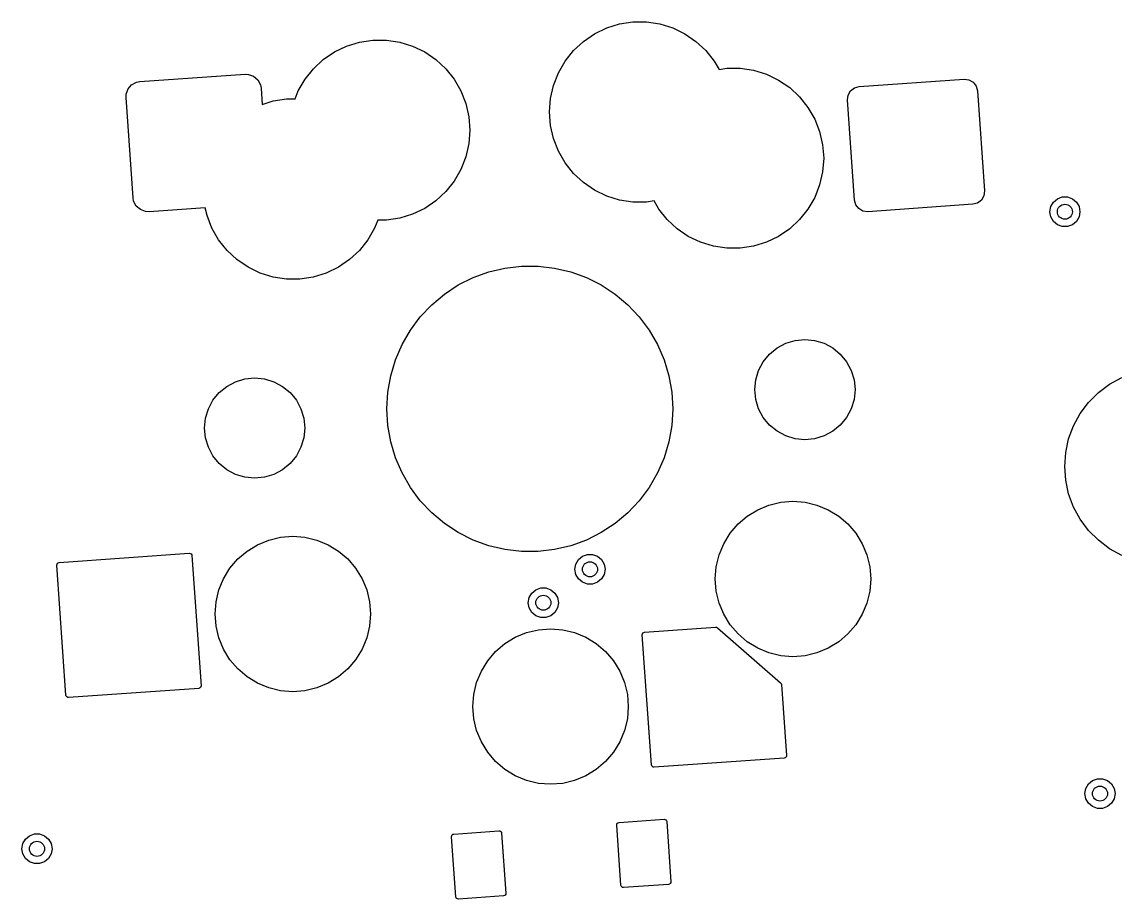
# Model space of a CAD drawing. Extents: x 2.57 to 8.57, y -5.78 to -1.88.
# Drawn here: x 4.088 to 4.949, y -2.892 to -2.204 of the extents above; entities that cross this region are included whole.
import ezdxf

# ---------------------------------------------------------------- set-up
doc = ezdxf.new("R2010")
doc.units = 0
doc.header["$MEASUREMENT"] = 0
doc.layers.add('BLACK', color=7, linetype='CONTINUOUS')

msp = doc.modelspace()

# ---------------------------------------------------------------- linework, layer by layer
at = {"layer": 'BLACK', "linetype": 'CONTINUOUS'}
for p, q in [((4.53759, -2.21333), (4.54713, -2.20874)), ((4.54713, -2.20874), (4.55725, -2.20562)), ((4.55725, -2.20562), (4.56772, -2.20404)), ((4.56772, -2.20404), (4.57832, -2.20404)), ((4.57832, -2.20404), (4.58879, -2.20562)), ((4.58879, -2.20562), (4.59891, -2.20874)), ((4.59891, -2.20874), (4.60845, -2.21333)), ((4.3429, -2.22302), (4.35302, -2.2199)), ((4.35302, -2.2199), (4.3635, -2.21832)), ((4.3635, -2.21832), (4.37409, -2.21832)), ((4.37409, -2.21832), (4.38456, -2.2199)), ((4.38456, -2.2199), (4.39468, -2.22302)), ((4.52107, -2.22651), (4.52884, -2.2193)), ((4.52884, -2.2193), (4.53759, -2.21333)), ((4.60845, -2.21333), (4.6172, -2.2193)), ((4.6172, -2.2193), (4.62497, -2.22651)), ((4.32461, -2.23358), (4.33336, -2.22762)), ((4.33336, -2.22762), (4.3429, -2.22302)), ((4.39468, -2.22302), (4.40423, -2.22762)), ((4.40423, -2.22762), (4.41298, -2.23358)), ((4.51447, -2.23479), (4.52107, -2.22651)), ((4.62497, -2.22651), (4.63157, -2.23479)), ((4.31685, -2.24079), (4.32461, -2.23358)), ((4.41298, -2.23358), (4.42074, -2.24079)), ((4.50917, -2.24396), (4.51447, -2.23479)), ((4.63157, -2.23479), (4.6353, -2.24124)), ((4.18063, -2.25084), (4.26311, -2.24507)), ((4.26311, -2.24507), (4.26583, -2.2452)), ((4.26583, -2.2452), (4.26991, -2.24667)), ((4.31024, -2.24907), (4.31685, -2.24079)), ((4.42074, -2.24079), (4.42735, -2.24907)), ((4.5053, -2.25382), (4.50917, -2.24396)), ((4.6353, -2.24124), (4.6413, -2.24033)), ((4.6413, -2.24033), (4.65189, -2.24033)), ((4.65189, -2.24033), (4.66237, -2.24191)), ((4.66237, -2.24191), (4.67249, -2.24503)), ((4.67249, -2.24503), (4.68203, -2.24963)), ((4.17127, -2.25664), (4.17412, -2.25337)), ((4.17412, -2.25337), (4.17796, -2.25134)), ((4.17796, -2.25134), (4.18063, -2.25084)), ((4.26991, -2.24667), (4.27319, -2.24952)), ((4.27319, -2.24952), (4.27522, -2.25335)), ((4.27522, -2.25335), (4.27572, -2.25603)), ((4.30495, -2.25824), (4.31024, -2.24907)), ((4.42735, -2.24907), (4.43264, -2.25824)), ((4.50294, -2.26414), (4.5053, -2.25382)), ((4.68203, -2.24963), (4.69078, -2.2556)), ((4.74157, -2.25578), (4.74528, -2.25477)), ((4.74528, -2.25477), (4.82775, -2.249)), ((4.82775, -2.249), (4.83156, -2.24949)), ((4.83156, -2.24949), (4.8349, -2.25139)), ((4.8349, -2.25139), (4.83725, -2.25443)), ((4.83725, -2.25443), (4.83826, -2.25813)), ((4.16968, -2.26344), (4.1698, -2.26073)), ((4.17517, -2.34199), (4.16968, -2.26344)), ((4.1698, -2.26073), (4.17127, -2.25664)), ((4.27572, -2.25603), (4.27661, -2.26873)), ((4.30249, -2.2645), (4.30495, -2.25824)), ((4.43264, -2.25824), (4.43651, -2.2681)), ((4.69078, -2.2556), (4.69855, -2.2628)), ((4.69855, -2.2628), (4.70515, -2.27108)), ((4.73614, -2.26527), (4.73663, -2.26146)), ((4.73663, -2.26146), (4.73853, -2.25813)), ((4.73853, -2.25813), (4.74157, -2.25578)), ((4.83826, -2.25813), (4.84375, -2.33668)), ((4.27661, -2.26873), (4.28521, -2.26608)), ((4.28521, -2.26608), (4.29569, -2.2645)), ((4.29569, -2.2645), (4.30249, -2.2645)), ((4.43651, -2.2681), (4.43887, -2.27843)), ((4.50215, -2.27471), (4.50294, -2.26414)), ((4.70515, -2.27108), (4.71044, -2.28025)), ((4.74164, -2.34382), (4.73614, -2.26527)), ((4.43887, -2.27843), (4.43966, -2.28899)), ((4.50294, -2.28527), (4.50215, -2.27471)), ((4.71044, -2.28025), (4.71431, -2.29011)), ((4.43966, -2.28899), (4.43887, -2.29955)), ((4.5053, -2.29559), (4.50294, -2.28527)), ((4.50917, -2.30545), (4.5053, -2.29559)), ((4.71431, -2.29011), (4.71667, -2.30044)), ((4.43887, -2.29955), (4.43651, -2.30988)), ((4.51447, -2.31463), (4.50917, -2.30545)), ((4.71667, -2.30044), (4.71746, -2.311)), ((4.43651, -2.30988), (4.43264, -2.31974)), ((4.52107, -2.32291), (4.51447, -2.31463)), ((4.71746, -2.311), (4.71667, -2.32156)), ((4.43264, -2.31974), (4.42735, -2.32891)), ((4.52884, -2.33011), (4.52107, -2.32291)), ((4.71667, -2.32156), (4.71431, -2.33189)), ((4.42735, -2.32891), (4.42074, -2.33719)), ((4.53759, -2.33608), (4.52884, -2.33011)), ((4.71431, -2.33189), (4.71044, -2.34175)), ((4.42074, -2.33719), (4.41298, -2.34439)), ((4.54713, -2.34067), (4.53759, -2.33608)), ((4.55725, -2.3438), (4.54713, -2.34067)), ((4.84327, -2.34049), (4.84136, -2.34382)), ((4.84375, -2.33668), (4.84327, -2.34049)), ((4.17567, -2.34467), (4.17517, -2.34199)), ((4.1777, -2.34851), (4.17567, -2.34467)), ((4.18097, -2.35136), (4.1777, -2.34851)), ((4.41298, -2.34439), (4.40423, -2.35036)), ((4.56772, -2.34537), (4.55725, -2.3438)), ((4.57832, -2.34537), (4.56772, -2.34537)), ((4.58432, -2.34447), (4.57832, -2.34537)), ((4.58804, -2.35092), (4.58432, -2.34447)), ((4.71044, -2.34175), (4.70515, -2.35092)), ((4.74265, -2.34753), (4.74164, -2.34382)), ((4.745, -2.35056), (4.74265, -2.34753)), ((4.83462, -2.34719), (4.75214, -2.35295)), ((4.83832, -2.34618), (4.83462, -2.34719)), ((4.84136, -2.34382), (4.83832, -2.34618)), ((4.89504, -2.35299), (4.89575, -2.34895)), ((4.89575, -2.34895), (4.8978, -2.3454)), ((4.8978, -2.3454), (4.90095, -2.34276)), ((4.90095, -2.34276), (4.9048, -2.34136)), ((4.9048, -2.34136), (4.9089, -2.34136)), ((4.9089, -2.34136), (4.91276, -2.34276)), ((4.91276, -2.34276), (4.9159, -2.3454)), ((4.9159, -2.3454), (4.91795, -2.34895)), ((4.91795, -2.34895), (4.91866, -2.35299)), ((4.18506, -2.35283), (4.18097, -2.35136)), ((4.18778, -2.35295), (4.18506, -2.35283)), ((4.23185, -2.34987), (4.18778, -2.35295)), ((4.23327, -2.35606), (4.23185, -2.34987)), ((4.23714, -2.36592), (4.23327, -2.35606)), ((4.38456, -2.35808), (4.37409, -2.35966)), ((4.39468, -2.35495), (4.38456, -2.35808)), ((4.40423, -2.35036), (4.39468, -2.35495)), ((4.59465, -2.3592), (4.58804, -2.35092)), ((4.70515, -2.35092), (4.69855, -2.3592)), ((4.74833, -2.35247), (4.745, -2.35056)), ((4.75214, -2.35295), (4.74833, -2.35247)), ((4.89575, -2.35703), (4.89504, -2.35299)), ((4.8978, -2.36058), (4.89575, -2.35703)), ((4.91795, -2.35703), (4.9159, -2.36058)), ((4.91866, -2.35299), (4.91795, -2.35703)), ((4.24243, -2.37509), (4.23714, -2.36592)), ((4.36483, -2.36592), (4.35954, -2.37509)), ((4.36729, -2.35966), (4.36483, -2.36592)), ((4.37409, -2.35966), (4.36729, -2.35966)), ((4.60241, -2.36641), (4.59465, -2.3592)), ((4.61116, -2.37237), (4.60241, -2.36641)), ((4.69078, -2.36641), (4.68203, -2.37237)), ((4.69855, -2.3592), (4.69078, -2.36641)), ((4.90095, -2.36322), (4.8978, -2.36058)), ((4.9048, -2.36462), (4.90095, -2.36322)), ((4.9089, -2.36462), (4.9048, -2.36462)), ((4.91276, -2.36322), (4.9089, -2.36462)), ((4.9159, -2.36058), (4.91276, -2.36322)), ((4.24904, -2.38337), (4.24243, -2.37509)), ((4.35954, -2.37509), (4.35293, -2.38337)), ((4.62071, -2.37697), (4.61116, -2.37237)), ((4.68203, -2.37237), (4.67249, -2.37697)), ((4.2568, -2.39057), (4.24904, -2.38337)), ((4.35293, -2.38337), (4.34517, -2.39057)), ((4.63083, -2.38009), (4.62071, -2.37697)), ((4.6413, -2.38167), (4.63083, -2.38009)), ((4.65189, -2.38167), (4.6413, -2.38167)), ((4.66237, -2.38009), (4.65189, -2.38167)), ((4.67249, -2.37697), (4.66237, -2.38009)), ((4.26555, -2.39654), (4.2568, -2.39057)), ((4.34517, -2.39057), (4.33642, -2.39654)), ((4.27509, -2.40114), (4.26555, -2.39654)), ((4.28521, -2.40426), (4.27509, -2.40114)), ((4.32687, -2.40114), (4.31675, -2.40426)), ((4.33642, -2.39654), (4.32687, -2.40114)), ((4.44226, -2.40465), (4.45452, -2.40018)), ((4.45452, -2.40018), (4.46721, -2.39717)), ((4.46721, -2.39717), (4.48017, -2.39566)), ((4.48017, -2.39566), (4.49322, -2.39566)), ((4.49322, -2.39566), (4.50618, -2.39717)), ((4.50618, -2.39717), (4.51888, -2.40018)), ((4.51888, -2.40018), (4.53114, -2.40465)), ((4.29569, -2.40584), (4.28521, -2.40426)), ((4.30628, -2.40584), (4.29569, -2.40584)), ((4.31675, -2.40426), (4.30628, -2.40584)), ((4.4306, -2.4105), (4.44226, -2.40465)), ((4.53114, -2.40465), (4.5428, -2.4105)), ((4.4097, -2.42606), (4.41969, -2.41767)), ((4.41969, -2.41767), (4.4306, -2.4105)), ((4.5428, -2.4105), (4.5537, -2.41767)), ((4.5537, -2.41767), (4.5637, -2.42606)), ((4.40074, -2.43555), (4.4097, -2.42606)), ((4.5637, -2.42606), (4.57265, -2.43555)), ((4.39295, -2.44602), (4.40074, -2.43555)), ((4.57265, -2.43555), (4.58044, -2.44602)), ((4.38643, -2.45732), (4.39295, -2.44602)), ((4.58044, -2.44602), (4.58697, -2.45732)), ((4.38126, -2.4693), (4.38643, -2.45732)), ((4.58697, -2.45732), (4.59214, -2.4693)), ((4.67487, -2.46473), (4.68083, -2.45983)), ((4.68083, -2.45983), (4.68764, -2.4562)), ((4.68764, -2.4562), (4.69503, -2.45396)), ((4.69503, -2.45396), (4.70271, -2.4532)), ((4.70271, -2.4532), (4.71039, -2.45396)), ((4.71039, -2.45396), (4.71777, -2.4562)), ((4.71777, -2.4562), (4.72458, -2.45983)), ((4.72458, -2.45983), (4.73054, -2.46473)), ((4.37752, -2.4818), (4.38126, -2.4693)), ((4.59214, -2.4693), (4.59588, -2.4818)), ((4.66997, -2.4707), (4.67487, -2.46473)), ((4.73054, -2.46473), (4.73544, -2.4707)), ((4.66409, -2.48489), (4.66633, -2.4775)), ((4.66633, -2.4775), (4.66997, -2.4707)), ((4.73544, -2.4707), (4.73908, -2.4775)), ((4.73908, -2.4775), (4.74132, -2.48489)), ((4.24882, -2.49004), (4.25562, -2.48641)), ((4.25562, -2.48641), (4.26301, -2.48416)), ((4.26301, -2.48416), (4.27069, -2.48341)), ((4.27069, -2.48341), (4.27837, -2.48416)), ((4.27837, -2.48416), (4.28576, -2.48641)), ((4.28576, -2.48641), (4.29256, -2.49004)), ((4.37525, -2.49465), (4.37752, -2.4818)), ((4.59588, -2.4818), (4.59814, -2.49465)), ((4.66334, -2.49257), (4.66409, -2.48489)), ((4.74132, -2.48489), (4.74208, -2.49257)), ((4.94196, -2.48828), (4.95157, -2.48303)), ((4.23795, -2.50091), (4.24285, -2.49494)), ((4.24285, -2.49494), (4.24882, -2.49004)), ((4.29256, -2.49004), (4.29853, -2.49494)), ((4.29853, -2.49494), (4.30342, -2.50091)), ((4.37449, -2.50767), (4.37525, -2.49465)), ((4.59814, -2.49465), (4.5989, -2.50767)), ((4.66409, -2.50025), (4.66334, -2.49257)), ((4.74208, -2.49257), (4.74132, -2.50025)), ((4.92544, -2.50259), (4.93319, -2.49485)), ((4.93319, -2.49485), (4.94196, -2.48828)), ((4.23432, -2.50771), (4.23795, -2.50091)), ((4.30342, -2.50091), (4.30706, -2.50771)), ((4.66633, -2.50764), (4.66409, -2.50025)), ((4.74132, -2.50025), (4.73908, -2.50764)), ((4.91888, -2.51136), (4.92544, -2.50259)), ((4.23208, -2.5151), (4.23432, -2.50771)), ((4.30706, -2.50771), (4.3093, -2.5151)), ((4.37525, -2.5207), (4.37449, -2.50767)), ((4.5989, -2.50767), (4.59814, -2.5207)), ((4.66997, -2.51444), (4.66633, -2.50764)), ((4.73908, -2.50764), (4.73544, -2.51444)), ((4.91363, -2.52098), (4.91888, -2.51136)), ((4.23132, -2.52278), (4.23208, -2.5151)), ((4.3093, -2.5151), (4.31006, -2.52278)), ((4.37752, -2.53355), (4.37525, -2.5207)), ((4.59814, -2.5207), (4.59588, -2.53355)), ((4.67487, -2.52041), (4.66997, -2.51444)), ((4.68083, -2.5253), (4.67487, -2.52041)), ((4.73054, -2.52041), (4.72458, -2.5253)), ((4.73544, -2.51444), (4.73054, -2.52041)), ((4.9098, -2.53124), (4.91363, -2.52098)), ((4.23208, -2.53046), (4.23132, -2.52278)), ((4.31006, -2.52278), (4.3093, -2.53046)), ((4.68764, -2.52894), (4.68083, -2.5253)), ((4.69503, -2.53118), (4.68764, -2.52894)), ((4.71777, -2.52894), (4.71039, -2.53118)), ((4.72458, -2.5253), (4.71777, -2.52894)), ((4.23432, -2.53784), (4.23208, -2.53046)), ((4.23795, -2.54465), (4.23432, -2.53784)), ((4.30706, -2.53784), (4.30342, -2.54465)), ((4.3093, -2.53046), (4.30706, -2.53784)), ((4.38126, -2.54605), (4.37752, -2.53355)), ((4.59588, -2.53355), (4.59214, -2.54605)), ((4.70271, -2.53194), (4.69503, -2.53118)), ((4.71039, -2.53118), (4.70271, -2.53194)), ((4.90747, -2.54194), (4.9098, -2.53124)), ((4.24285, -2.55062), (4.23795, -2.54465)), ((4.30342, -2.54465), (4.29853, -2.55062)), ((4.38643, -2.55803), (4.38126, -2.54605)), ((4.59214, -2.54605), (4.58697, -2.55803)), ((4.90669, -2.55287), (4.90747, -2.54194)), ((4.24882, -2.55551), (4.24285, -2.55062)), ((4.25562, -2.55915), (4.24882, -2.55551)), ((4.29256, -2.55551), (4.28576, -2.55915)), ((4.29853, -2.55062), (4.29256, -2.55551)), ((4.90747, -2.56379), (4.90669, -2.55287)), ((4.26301, -2.56139), (4.25562, -2.55915)), ((4.27069, -2.56215), (4.26301, -2.56139)), ((4.27837, -2.56139), (4.27069, -2.56215)), ((4.28576, -2.55915), (4.27837, -2.56139)), ((4.39295, -2.56933), (4.38643, -2.55803)), ((4.58697, -2.55803), (4.58044, -2.56933)), ((4.9098, -2.5745), (4.90747, -2.56379)), ((4.40074, -2.5798), (4.39295, -2.56933)), ((4.58044, -2.56933), (4.57265, -2.5798)), ((4.4097, -2.58929), (4.40074, -2.5798)), ((4.57265, -2.5798), (4.5637, -2.58929)), ((4.67451, -2.58318), (4.68382, -2.58095)), ((4.68382, -2.58095), (4.69337, -2.5802)), ((4.69337, -2.5802), (4.70291, -2.58095)), ((4.70291, -2.58095), (4.71222, -2.58318)), ((4.91363, -2.58476), (4.9098, -2.5745)), ((4.41969, -2.59768), (4.4097, -2.58929)), ((4.5637, -2.58929), (4.5537, -2.59768)), ((4.6575, -2.59185), (4.66566, -2.58685)), ((4.66566, -2.58685), (4.67451, -2.58318)), ((4.71222, -2.58318), (4.72107, -2.58685)), ((4.72107, -2.58685), (4.72924, -2.59185)), ((4.91888, -2.59437), (4.91363, -2.58476)), ((4.4306, -2.60485), (4.41969, -2.59768)), ((4.5537, -2.59768), (4.5428, -2.60485)), ((4.644, -2.60535), (4.65022, -2.59807)), ((4.65022, -2.59807), (4.6575, -2.59185)), ((4.72924, -2.59185), (4.73652, -2.59807)), ((4.73652, -2.59807), (4.74274, -2.60535)), ((4.92544, -2.60314), (4.91888, -2.59437)), ((4.29108, -2.60841), (4.30063, -2.60766)), ((4.30063, -2.60766), (4.31017, -2.60841)), ((4.44226, -2.6107), (4.4306, -2.60485)), ((4.5428, -2.60485), (4.53114, -2.6107)), ((4.639, -2.61352), (4.644, -2.60535)), ((4.74274, -2.60535), (4.74774, -2.61352)), ((4.93319, -2.61089), (4.92544, -2.60314)), ((4.26476, -2.61931), (4.27292, -2.61431)), ((4.27292, -2.61431), (4.28177, -2.61065)), ((4.28177, -2.61065), (4.29108, -2.60841)), ((4.31017, -2.60841), (4.31948, -2.61065)), ((4.31948, -2.61065), (4.32833, -2.61431)), ((4.32833, -2.61431), (4.33649, -2.61931)), ((4.45452, -2.61516), (4.44226, -2.6107)), ((4.46721, -2.61817), (4.45452, -2.61516)), ((4.51888, -2.61516), (4.50618, -2.61817)), ((4.53114, -2.6107), (4.51888, -2.61516)), ((4.63533, -2.62236), (4.639, -2.61352)), ((4.74774, -2.61352), (4.7514, -2.62236)), ((4.94196, -2.61745), (4.93319, -2.61089)), ((4.11724, -2.62823), (4.21935, -2.62109)), ((4.21935, -2.62109), (4.22011, -2.62118)), ((4.22011, -2.62118), (4.22078, -2.62157)), ((4.22078, -2.62157), (4.22125, -2.62217)), ((4.22125, -2.62217), (4.22145, -2.62291)), ((4.22145, -2.62291), (4.22859, -2.72503)), ((4.25748, -2.62553), (4.26476, -2.61931)), ((4.33649, -2.61931), (4.34378, -2.62553)), ((4.48017, -2.61969), (4.46721, -2.61817)), ((4.49322, -2.61969), (4.48017, -2.61969)), ((4.50618, -2.61817), (4.49322, -2.61969)), ((4.52494, -2.62603), (4.52808, -2.62339)), ((4.52808, -2.62339), (4.53193, -2.62199)), ((4.53193, -2.62199), (4.53604, -2.62199)), ((4.53604, -2.62199), (4.53989, -2.62339)), ((4.53989, -2.62339), (4.54303, -2.62603)), ((4.6331, -2.63167), (4.63533, -2.62236)), ((4.7514, -2.62236), (4.75364, -2.63167)), ((4.95157, -2.6227), (4.94196, -2.61745)), ((4.11541, -2.63033), (4.11551, -2.62957)), ((4.12255, -2.73244), (4.11541, -2.63033)), ((4.11551, -2.62957), (4.11589, -2.6289)), ((4.11589, -2.6289), (4.1165, -2.62843)), ((4.1165, -2.62843), (4.11724, -2.62823)), ((4.24625, -2.64098), (4.25126, -2.63281)), ((4.25126, -2.63281), (4.25748, -2.62553)), ((4.34378, -2.62553), (4.34999, -2.63281)), ((4.34999, -2.63281), (4.355, -2.64098)), ((4.52217, -2.63362), (4.52289, -2.62958)), ((4.52289, -2.63766), (4.52217, -2.63362)), ((4.52289, -2.62958), (4.52494, -2.62603)), ((4.54303, -2.62603), (4.54508, -2.62958)), ((4.54508, -2.62958), (4.5458, -2.63362)), ((4.5458, -2.63362), (4.54508, -2.63766)), ((4.63234, -2.64122), (4.6331, -2.63167)), ((4.75364, -2.63167), (4.75439, -2.64122)), ((4.24259, -2.64983), (4.24625, -2.64098)), ((4.355, -2.64098), (4.35866, -2.64983)), ((4.52494, -2.64121), (4.52289, -2.63766)), ((4.52808, -2.64385), (4.52494, -2.64121)), ((4.54303, -2.64121), (4.53989, -2.64385)), ((4.54508, -2.63766), (4.54303, -2.64121)), ((4.6331, -2.65077), (4.63234, -2.64122)), ((4.75439, -2.64122), (4.75364, -2.65077)), ((4.24035, -2.65914), (4.24259, -2.64983)), ((4.35866, -2.64983), (4.3609, -2.65914)), ((4.48829, -2.65227), (4.49143, -2.64963)), ((4.49143, -2.64963), (4.49529, -2.64823)), ((4.49529, -2.64823), (4.49939, -2.64823)), ((4.49939, -2.64823), (4.50325, -2.64963)), ((4.50325, -2.64963), (4.50639, -2.65227)), ((4.53193, -2.64525), (4.52808, -2.64385)), ((4.53604, -2.64525), (4.53193, -2.64525)), ((4.53989, -2.64385), (4.53604, -2.64525)), ((4.63533, -2.66008), (4.6331, -2.65077)), ((4.75364, -2.65077), (4.7514, -2.66008)), ((4.2396, -2.66868), (4.24035, -2.65914)), ((4.3609, -2.65914), (4.36165, -2.66868)), ((4.48553, -2.65986), (4.48624, -2.65582)), ((4.48624, -2.65582), (4.48829, -2.65227)), ((4.50639, -2.65227), (4.50844, -2.65582)), ((4.50844, -2.65582), (4.50915, -2.65986)), ((4.48624, -2.6639), (4.48553, -2.65986)), ((4.48829, -2.66745), (4.48624, -2.6639)), ((4.49143, -2.67009), (4.48829, -2.66745)), ((4.50639, -2.66745), (4.50325, -2.67009)), ((4.50844, -2.6639), (4.50639, -2.66745)), ((4.50915, -2.65986), (4.50844, -2.6639)), ((4.639, -2.66892), (4.63533, -2.66008)), ((4.7514, -2.66008), (4.74774, -2.66892)), ((4.24035, -2.67823), (4.2396, -2.66868)), ((4.36165, -2.66868), (4.3609, -2.67823)), ((4.49529, -2.67149), (4.49143, -2.67009)), ((4.49939, -2.67149), (4.49529, -2.67149)), ((4.50325, -2.67009), (4.49939, -2.67149)), ((4.644, -2.67709), (4.639, -2.66892)), ((4.74774, -2.66892), (4.74274, -2.67709)), ((4.24259, -2.68754), (4.24035, -2.67823)), ((4.3609, -2.67823), (4.35866, -2.68754)), ((4.47533, -2.68698), (4.48418, -2.68332)), ((4.48418, -2.68332), (4.49349, -2.68108)), ((4.49349, -2.68108), (4.50304, -2.68033)), ((4.50304, -2.68033), (4.51258, -2.68108)), ((4.51258, -2.68108), (4.5219, -2.68332)), ((4.5219, -2.68332), (4.53074, -2.68698)), ((4.57507, -2.68501), (4.57517, -2.68425)), ((4.58221, -2.78712), (4.57507, -2.68501)), ((4.57517, -2.68425), (4.57555, -2.68358)), ((4.57555, -2.68358), (4.57616, -2.68311)), ((4.57616, -2.68311), (4.5769, -2.68291)), ((4.5769, -2.68291), (4.63255, -2.67902)), ((4.63255, -2.67902), (4.63331, -2.67912)), ((4.63331, -2.67912), (4.63398, -2.6795)), ((4.63398, -2.6795), (4.68369, -2.72271)), ((4.65022, -2.68437), (4.644, -2.67709)), ((4.6575, -2.69059), (4.65022, -2.68437)), ((4.73652, -2.68437), (4.72924, -2.69059)), ((4.74274, -2.67709), (4.73652, -2.68437)), ((4.24625, -2.69639), (4.24259, -2.68754)), ((4.35866, -2.68754), (4.355, -2.69639)), ((4.45989, -2.6982), (4.46717, -2.69199)), ((4.46717, -2.69199), (4.47533, -2.68698)), ((4.53074, -2.68698), (4.53891, -2.69199)), ((4.53891, -2.69199), (4.54619, -2.6982)), ((4.66566, -2.69559), (4.6575, -2.69059)), ((4.72924, -2.69059), (4.72107, -2.69559)), ((4.25126, -2.70455), (4.24625, -2.69639)), ((4.355, -2.69639), (4.34999, -2.70455)), ((4.45367, -2.70549), (4.45989, -2.6982)), ((4.54619, -2.6982), (4.55241, -2.70549)), ((4.67451, -2.69926), (4.66566, -2.69559)), ((4.68382, -2.70149), (4.67451, -2.69926)), ((4.69337, -2.70224), (4.68382, -2.70149)), ((4.70291, -2.70149), (4.69337, -2.70224)), ((4.71222, -2.69926), (4.70291, -2.70149)), ((4.72107, -2.69559), (4.71222, -2.69926)), ((4.25748, -2.71183), (4.25126, -2.70455)), ((4.34999, -2.70455), (4.34378, -2.71183)), ((4.44867, -2.71365), (4.45367, -2.70549)), ((4.55241, -2.70549), (4.55741, -2.71365)), ((4.26476, -2.71805), (4.25748, -2.71183)), ((4.27292, -2.72306), (4.26476, -2.71805)), ((4.33649, -2.71805), (4.32833, -2.72306)), ((4.34378, -2.71183), (4.33649, -2.71805)), ((4.445, -2.7225), (4.44867, -2.71365)), ((4.55741, -2.71365), (4.56108, -2.7225)), ((4.22677, -2.72713), (4.12465, -2.73427)), ((4.22751, -2.72693), (4.22677, -2.72713)), ((4.22812, -2.72646), (4.22751, -2.72693)), ((4.2285, -2.72579), (4.22812, -2.72646)), ((4.22859, -2.72503), (4.2285, -2.72579)), ((4.28177, -2.72672), (4.27292, -2.72306)), ((4.29108, -2.72896), (4.28177, -2.72672)), ((4.31948, -2.72672), (4.31017, -2.72896)), ((4.32833, -2.72306), (4.31948, -2.72672)), ((4.44277, -2.73181), (4.445, -2.7225)), ((4.56108, -2.7225), (4.56331, -2.73181)), ((4.68369, -2.72271), (4.68416, -2.72332)), ((4.68416, -2.72332), (4.68436, -2.72406)), ((4.68436, -2.72406), (4.68825, -2.77971)), ((4.12275, -2.73318), (4.12255, -2.73244)), ((4.12323, -2.73379), (4.12275, -2.73318)), ((4.12389, -2.73417), (4.12323, -2.73379)), ((4.12465, -2.73427), (4.12389, -2.73417)), ((4.30063, -2.72971), (4.29108, -2.72896)), ((4.31017, -2.72896), (4.30063, -2.72971)), ((4.44201, -2.74135), (4.44277, -2.73181)), ((4.56331, -2.73181), (4.56406, -2.74135)), ((4.44277, -2.7509), (4.44201, -2.74135)), ((4.56406, -2.74135), (4.56331, -2.7509)), ((4.445, -2.76021), (4.44277, -2.7509)), ((4.56331, -2.7509), (4.56108, -2.76021)), ((4.44867, -2.76906), (4.445, -2.76021)), ((4.56108, -2.76021), (4.55741, -2.76906)), ((4.45367, -2.77722), (4.44867, -2.76906)), ((4.55741, -2.76906), (4.55241, -2.77722)), ((4.45989, -2.78451), (4.45367, -2.77722)), ((4.55241, -2.77722), (4.54619, -2.78451)), ((4.68825, -2.77971), (4.68815, -2.78047)), ((4.46717, -2.79072), (4.45989, -2.78451)), ((4.54619, -2.78451), (4.53891, -2.79072)), ((4.58241, -2.78787), (4.58221, -2.78712)), ((4.58288, -2.78847), (4.58241, -2.78787)), ((4.58355, -2.78885), (4.58288, -2.78847)), ((4.68643, -2.78181), (4.58431, -2.78895)), ((4.68717, -2.78161), (4.68643, -2.78181)), ((4.68777, -2.78114), (4.68717, -2.78161)), ((4.68815, -2.78047), (4.68777, -2.78114)), ((4.47533, -2.79573), (4.46717, -2.79072)), ((4.48418, -2.79939), (4.47533, -2.79573)), ((4.53074, -2.79573), (4.5219, -2.79939)), ((4.53891, -2.79072), (4.53074, -2.79573)), ((4.58431, -2.78895), (4.58355, -2.78885)), ((4.49349, -2.80163), (4.48418, -2.79939)), ((4.50304, -2.80238), (4.49349, -2.80163)), ((4.51258, -2.80163), (4.50304, -2.80238)), ((4.5219, -2.79939), (4.51258, -2.80163)), ((4.9226, -2.80968), (4.92331, -2.80564)), ((4.92331, -2.80564), (4.92536, -2.80209)), ((4.92536, -2.80209), (4.9285, -2.79946)), ((4.9285, -2.79946), (4.93236, -2.79805)), ((4.93236, -2.79805), (4.93646, -2.79805)), ((4.93646, -2.79805), (4.94032, -2.79946)), ((4.94032, -2.79946), (4.94346, -2.80209)), ((4.94346, -2.80209), (4.94551, -2.80564)), ((4.94551, -2.80564), (4.94622, -2.80968)), ((4.92331, -2.81372), (4.9226, -2.80968)), ((4.92536, -2.81728), (4.92331, -2.81372)), ((4.94551, -2.81372), (4.94346, -2.81728)), ((4.94622, -2.80968), (4.94551, -2.81372)), ((4.9285, -2.81991), (4.92536, -2.81728)), ((4.93236, -2.82132), (4.9285, -2.81991)), ((4.93646, -2.82132), (4.93236, -2.82132)), ((4.94032, -2.81991), (4.93646, -2.82132)), ((4.94346, -2.81728), (4.94032, -2.81991)), ((4.55676, -2.83232), (4.59211, -2.82985)), ((4.59211, -2.82985), (4.59287, -2.82994)), ((4.59287, -2.82994), (4.59353, -2.83032)), ((4.59353, -2.83032), (4.594, -2.83093)), ((4.594, -2.83093), (4.59421, -2.83167)), ((4.42715, -2.84138), (4.4625, -2.83891)), ((4.4625, -2.83891), (4.46326, -2.83901)), ((4.46326, -2.83901), (4.46393, -2.83939)), ((4.46393, -2.83939), (4.4644, -2.83999)), ((4.4644, -2.83999), (4.4646, -2.84073)), ((4.55493, -2.83442), (4.55503, -2.83366)), ((4.55823, -2.88155), (4.55493, -2.83442)), ((4.55503, -2.83366), (4.55541, -2.83299)), ((4.55541, -2.83299), (4.55602, -2.83252)), ((4.55602, -2.83252), (4.55676, -2.83232)), ((4.59421, -2.83167), (4.5975, -2.8788)), ((4.08867, -2.84895), (4.09072, -2.8454)), ((4.09072, -2.8454), (4.09386, -2.84276)), ((4.09386, -2.84276), (4.09771, -2.84136)), ((4.09771, -2.84136), (4.10182, -2.84136)), ((4.10182, -2.84136), (4.10567, -2.84276)), ((4.10567, -2.84276), (4.10881, -2.8454)), ((4.10881, -2.8454), (4.11086, -2.84895)), ((4.42533, -2.84348), (4.42542, -2.84272)), ((4.42862, -2.89061), (4.42533, -2.84348)), ((4.42542, -2.84272), (4.42581, -2.84205)), ((4.42581, -2.84205), (4.42641, -2.84158)), ((4.42641, -2.84158), (4.42715, -2.84138)), ((4.4646, -2.84073), (4.4679, -2.88786)), ((4.08795, -2.85299), (4.08867, -2.84895)), ((4.08867, -2.85703), (4.08795, -2.85299)), ((4.09072, -2.86058), (4.08867, -2.85703)), ((4.11086, -2.85703), (4.10881, -2.86058)), ((4.11086, -2.84895), (4.11158, -2.85299)), ((4.11158, -2.85299), (4.11086, -2.85703)), ((4.09386, -2.86322), (4.09072, -2.86058)), ((4.09771, -2.86462), (4.09386, -2.86322)), ((4.10182, -2.86462), (4.09771, -2.86462)), ((4.10567, -2.86322), (4.10182, -2.86462)), ((4.10881, -2.86058), (4.10567, -2.86322)), ((4.55843, -2.88229), (4.55823, -2.88155)), ((4.5589, -2.8829), (4.55843, -2.88229)), ((4.55957, -2.88328), (4.5589, -2.8829)), ((4.59568, -2.8809), (4.56033, -2.88337)), ((4.59642, -2.8807), (4.59568, -2.8809)), ((4.59702, -2.88023), (4.59642, -2.8807)), ((4.59741, -2.87956), (4.59702, -2.88023)), ((4.5975, -2.8788), (4.59741, -2.87956)), ((4.42883, -2.89135), (4.42862, -2.89061)), ((4.4293, -2.89196), (4.42883, -2.89135)), ((4.46607, -2.88996), (4.43072, -2.89244)), ((4.46681, -2.88976), (4.46607, -2.88996)), ((4.46742, -2.88929), (4.46681, -2.88976)), ((4.4678, -2.88863), (4.46742, -2.88929)), ((4.4679, -2.88786), (4.4678, -2.88863)), ((4.56033, -2.88337), (4.55957, -2.88328)), ((4.42996, -2.89234), (4.4293, -2.89196)), ((4.43072, -2.89244), (4.42996, -2.89234))]:
    msp.add_line(p, q, dxfattribs=at)
at = {"layer": 'BLACK'}
for centre in [(4.90685, -2.35299), (4.53398, -2.63362), (4.49734, -2.65986), (4.93441, -2.80968), (4.09976, -2.85299)]:
    msp.add_circle(centre, 0.00591, dxfattribs=at)

doc.saveas('drawing.dxf')
